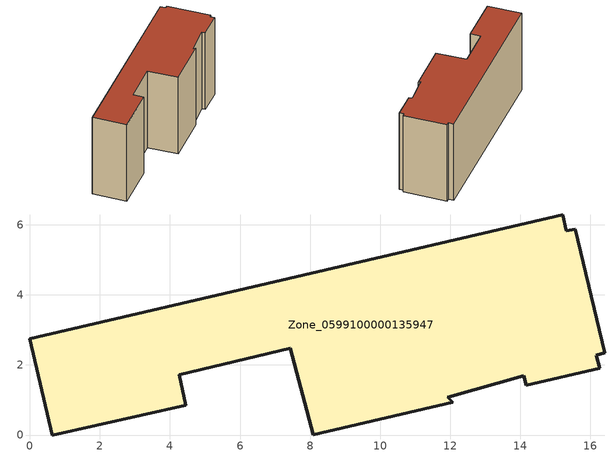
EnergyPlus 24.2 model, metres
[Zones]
Zone_0599100000135947
 floor ground (C_G): 16.26,1.91 14.17,1.42 14.1,1.69 11.92,1.08 12.07,0.93 8.09,0.01 7.44,2.48 4.27,1.72 4.45,0.85 0.64,0 0,2.75 15.21,6.28 15.31,5.83 15.56,5.87 16.41,2.34 16.17,2.28 z0
 wall outside (C_F): 0.64,0 4.45,0.85 4.27,1.72 7.44,2.48 8.09,0.01 12.07,0.93 11.92,1.08 14.1,1.69 14.17,1.42 16.26,1.91 16.17,2.28 16.41,2.34 15.56,5.87 15.31,5.83 15.21,6.28 0,2.75 0.64,0 z0:7.34
 roof outside (C_R): 14.17,1.42 16.26,1.91 16.17,2.28 16.41,2.34 15.56,5.87 15.31,5.83 15.21,6.28 0,2.75 0.64,0 4.45,0.85 4.27,1.72 7.44,2.48 8.09,0.01 12.07,0.93 11.92,1.08 14.1,1.69 z7.34
[BUILDING]
Pand.0599100000135947: North Axis=0; Terrain=City; Loads Convergence Tolerance Value=0.04; Temperature Convergence Tolerance Value=0.4; Solar Distribution=FullExterior; Maximum Number of Warmup Days=25; Minimum Number of Warmup Days=1
[Site:Location]
Rotterdam.The.Hague.AP_ZH_NLD Design_Conditions: Latitude=51.96; Longitude=4.45; Time Zone=1; Elevation=-4.5
[SITE:GROUNDTEMPERATURE:BUILDINGSURFACE]
18, 18, 18, 18, 18, 18, 18, 18, 18, 18, 18, 18
[MATERIAL] Thermal Absorptance=0.9; Solar Absorptance=0.7; Visible Absorptance=0.7
Name | Roughness | Thickness | Conductivity | Density | Specific Heat
G.TC.1946 | MediumSmooth | 0.15 | 1 | 540 | 1210
F.TC.1946 | Rough | 0.3 | 0.857143 | 1920 | 840
R.TC.1946 | MediumRough | 0.2 | 0.909091 | 1500 | 1000
[CONSTRUCTION]
C_G: G.TC.1946
C_F: F.TC.1946
C_R: R.TC.1946
[ZONE]
Zone_0599100000135947: Type=1; Multiplier=1; Ceiling Height=Autocalculate; Volume=Autocalculate; Floor Area=autocalculate; Part of Total Floor Area=Yes
[ZONEINFILTRATION:DESIGNFLOWRATE]
Infil_Zone_0599100000135947: Zone or ZoneList or Space or SpaceList=Zone_0599100000135947; Schedule=AlwaysOn; Design Flow Rate Calculation Method=Flow/Area; Flow Rate per Floor Area=0.003; Constant Term Coefficient=1; Temperature Term Coefficient=0; Velocity Term Coefficient=0; Velocity Squared Term Coefficient=0
[HVACTEMPLATE:ZONE:IDEALLOADSAIRSYSTEM]
Zone_0599100000135947: Maximum Heating Supply Air Temperature=50; Minimum Cooling Supply Air Temperature=13; Maximum Heating Supply Air Humidity Ratio=0.0156; Minimum Cooling Supply Air Humidity Ratio=0.0077; Heating Limit=NoLimit; Cooling Limit=NoLimit; Dehumidification Control Type=ConstantSensibleHeatRatio; Cooling Sensible Heat Ratio=0.7; Dehumidification Setpoint=60; Humidification Control Type=None; Humidification Setpoint=30; Outdoor Air Method=None; Outdoor Air Flow Rate per Person=0.00944; Outdoor Air Flow Rate per Zone Floor Area=0; Outdoor Air Flow Rate per Zone=0; Demand Controlled Ventilation Type=None; Outdoor Air Economizer Type=NoEconomizer; Heat Recovery Type=None; Sensible Heat Recovery Effectiveness=0.7; Latent Heat Recovery Effectiveness=0.65
[ZONECONTROL:THERMOSTAT]
ThermostatControl_Zone_0599100000135947: Zone or ZoneList=Zone_0599100000135947; Control Type Schedule=DualSetpointControlType; Control 1=Thermostat_Zone_0599100000135947; Temperature Difference Between Cutout And Setpoint=0
[THERMOSTATSETPOINT:DUALSETPOINT]
Thermostat_Zone_0599100000135947: Heating Setpoint Temperature Schedule=HeatingSetpoint_Zone_0599100000135947; Cooling Setpoint Temperature Schedule=CoolingSetpoint_Zone_0599100000135947
[SCHEDULE:COMPACT]
HeatingSetpoint_Zone_0599100000135947: Through: 12/31, For: AllDays, Until: 24:00, 21
CoolingSetpoint_Zone_0599100000135947: Through: 12/31, For: AllDays, Until: 24:00, 24
DualSetpointControlType: Through: 12/31, For: AllDays, Until: 24:00, 4
AlwaysOn: Through: 12/31, For: AllDays, Until: 24:00, 1
